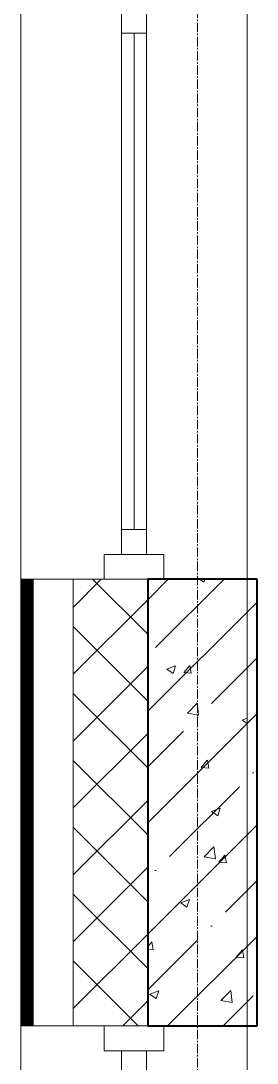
# Model space of a CAD drawing. Header units: millimetres. Extents: x 470010 to 1231400, y -134005 to 421770.
# Drawn here: x 508699 to 509174, y -125277 to -123177 of the extents above; entities that cross this region are included whole.
import ezdxf

# ---------------------------------------------------------------- set-up
doc = ezdxf.new("R2010")
doc.units = ezdxf.units.MM
doc.linetypes.add('CENTER2', pattern=[28.575, 19.05, -3.175, 3.175, -3.175])
doc.linetypes.add('HIDDEN2', pattern=[4.7625, 3.175, -1.5875])
for name, color, linetype, lineweight in [('A-Wall_Материал_Газоблок_Контур', 250, 'Continuous', 0), ('АР_Колонны', 70, 'Continuous', 30), ('АР_Окна', 4, 'Continuous', 5), ('АР_Стены ЖБ', 7, 'Continuous', 35), ('АР_Стены ПЕНОблок', 52, 'Continuous', 20), ('АР_Тонкая', 254, 'Continuous', 5), ('АР_Утеплитель', 31, 'Continuous', 0), ('АР_Штриховка', 8, 'Continuous', 0)]:
    doc.layers.add(name, color=color, linetype=linetype, lineweight=lineweight)
doc.layers.add('АР_Оси_РД_100', color=7, linetype='Continuous', lineweight=0, true_color=0x525252)

msp = doc.modelspace()

# ---------------------------------------------------------------- hatches: boundary and pattern name
at = {"layer": 'АР_Штриховка', "linetype": 'Continuous', "lineweight": 5, "true_color": 0x000000}
h = msp.add_hatch(dxfattribs=at)
h.set_pattern_fill('ANSI35', color=18, scale=25, style=0)
h.set_pattern_definition([(45, (509053.93, -143101.69), (-112.2532, 112.2532), []), (45, (509166.19, -143101.69), (-112.2532, 112.2532), [198.4375, -39.6875, 0, -39.6875])])
h.paths.add_polyline_path([(508953.932, -125201.687), (509173.932, -125201.687), (509173.932, -124301.687), (508953.932, -124301.687)], flags=0)

# ---------------------------------------------------------------- linework, layer by layer
at = {"layer": 'A-Wall_Материал_Газоблок_Контур', "color": 18, "linetype": 'Continuous', "lineweight": 0, "true_color": 0x000000}
for p, q in [((508698.932, -123101.687), (508698.932, -124301.687)), ((509153.932, -124301.687), (509153.932, -123101.687)), ((508698.932, -125201.687), (508698.932, -128501.687)), ((509153.932, -128501.687), (509153.932, -125201.687))]:
    msp.add_line(p, q, dxfattribs=at)
at = {"layer": 'АР_Колонны', "color": 18, "linetype": 'HIDDEN2', "lineweight": 25, "true_color": 0x000000}
for p, q in [((508953.932, -124301.687), (509173.932, -124301.687)), ((508953.932, -125201.687), (508953.932, -124301.687)), ((509173.932, -124301.687), (509173.932, -125201.687)), ((509173.932, -125201.687), (508953.932, -125201.687))]:
    msp.add_line(p, q, dxfattribs=at)
at = {"layer": 'АР_Колонны', "color": 18, "linetype": 'Continuous', "lineweight": 30, "true_color": 0x000000}
for p, q in [((509173.932, -124301.687), (508953.932, -124301.687)), ((508953.932, -124301.687), (508953.932, -125201.687)), ((509173.932, -125201.687), (509173.932, -124301.687)), ((508953.932, -125201.687), (509173.932, -125201.687))]:
    msp.add_line(p, q, dxfattribs=at)
at = {"layer": 'АР_Окна', "color": 18, "linetype": 'Continuous', "lineweight": 5, "true_color": 0x000000}
for p, q in [((508698.932, -123101.687), (508698.932, -124301.687)), ((509153.932, -123101.687), (509153.932, -124301.687)), ((508901.432, -123201.687), (508951.432, -123201.687)), ((508926.432, -123201.687), (508926.432, -124201.687)), ((508901.432, -124201.687), (508951.432, -124201.687)), ((508698.932, -125201.687), (508698.932, -128501.687)), ((509153.932, -125201.687), (509153.932, -128501.687))]:
    msp.add_line(p, q, dxfattribs=at)
for points in [[(508901.432, -123151.687), (508951.432, -123151.687), (508951.432, -124251.687), (508901.432, -124251.687)], [(508986.432, -124251.687), (508986.432, -124301.687), (508866.432, -124301.687), (508866.432, -124251.687)], [(508986.432, -125251.687), (508986.432, -125201.687), (508866.432, -125201.687), (508866.432, -125251.687)], [(508901.432, -125251.687), (508951.432, -125251.687), (508951.432, -128451.687), (508901.432, -128451.687)]]:
    msp.add_lwpolyline(points, close=True, dxfattribs=at)
at = {"layer": 'АР_Оси_РД_100', "linetype": 'CENTER2'}
msp.add_line((509053.933, -133315.052), (509053.933, -98801.687), dxfattribs=at)
at = {"layer": 'АР_Стены ЖБ', "color": 18, "linetype": 'Continuous', "lineweight": 40, "true_color": 0x000000}
for p, q in [((509173.932, -124301.687), (508953.932, -124301.687)), ((508953.932, -124301.687), (508953.932, -125201.687)), ((509173.932, -125201.687), (509173.932, -124301.687)), ((508953.932, -125201.687), (509173.932, -125201.687))]:
    msp.add_line(p, q, dxfattribs=at)
at = {"layer": 'АР_Стены ПЕНОблок', "color": 18, "linetype": 'Continuous', "lineweight": 20, "true_color": 0x000000}
for p, q in [((509153.932, -124301.687), (508953.932, -124301.687)), ((508953.932, -124301.687), (508953.932, -125201.687)), ((509153.932, -125201.687), (509153.932, -124301.687)), ((508953.932, -125201.687), (509153.932, -125201.687))]:
    msp.add_line(p, q, dxfattribs=at)
at = {"layer": 'АР_Тонкая', "color": 18, "linetype": 'Continuous', "lineweight": 5, "true_color": 0x000000}
for p, q in [((508723.932, -124301.687), (508698.932, -124301.687)), ((508698.932, -124301.687), (508698.932, -125201.687)), ((508803.932, -124301.687), (508723.932, -124301.687)), ((508723.932, -124301.687), (508723.932, -125201.687)), ((508723.932, -125201.687), (508723.932, -124301.687)), ((508803.932, -125201.687), (508803.932, -124301.687)), ((508698.932, -125201.687), (508723.932, -125201.687)), ((508723.932, -125201.687), (508803.932, -125201.687))]:
    msp.add_line(p, q, dxfattribs=at)
at = {"layer": 'АР_Утеплитель', "color": 18, "linetype": 'Continuous', "lineweight": 0, "true_color": 0x000000}
for p, q in [((508953.932, -124301.687), (508803.932, -124301.687)), ((508803.932, -124301.687), (508803.932, -125201.687)), ((508953.932, -125201.687), (508953.932, -124301.687)), ((508803.932, -125201.687), (508953.932, -125201.687))]:
    msp.add_line(p, q, dxfattribs=at)
at = {"layer": 'АР_Штриховка', "color": 18, "linetype": 'Continuous', "lineweight": 0, "true_color": 0x000000}
for p, q in [((508698.932, -124302.687), (508723.932, -124302.687)), ((508698.932, -124303.687), (508723.932, -124303.687)), ((508698.932, -124304.687), (508723.932, -124304.687)), ((508698.932, -124305.687), (508723.932, -124305.687)), ((508698.932, -124306.687), (508723.932, -124306.687)), ((508698.932, -124307.687), (508723.932, -124307.687)), ((508698.932, -124308.687), (508723.932, -124308.687)), ((508698.932, -124309.687), (508723.932, -124309.687)), ((508698.932, -124310.687), (508723.932, -124310.687)), ((508698.932, -124311.687), (508723.932, -124311.687)), ((508698.932, -124312.687), (508723.932, -124312.687)), ((508698.932, -124313.687), (508723.932, -124313.687)), ((508698.932, -124314.687), (508723.932, -124314.687)), ((508698.932, -124315.687), (508723.932, -124315.687)), ((508698.932, -124316.687), (508723.932, -124316.687)), ((508698.932, -124317.687), (508723.932, -124317.687)), ((508698.932, -124318.687), (508723.932, -124318.687)), ((508698.932, -124319.687), (508723.932, -124319.687)), ((508803.932, -124358.445), (508860.691, -124301.687)), ((508953.932, -124412.557), (508843.063, -124301.687)), ((509058.041, -124301.687), (509066.646, -124307.491)), ((509066.648, -124307.492), (509068.595, -124301.687)), ((508698.932, -124320.687), (508723.932, -124320.687)), ((508698.932, -124321.687), (508723.932, -124321.687)), ((508698.932, -124322.687), (508723.932, -124322.687)), ((508698.932, -124323.687), (508723.932, -124323.687)), ((508698.932, -124324.687), (508723.932, -124324.687)), ((508698.932, -124325.687), (508723.932, -124325.687)), ((508698.932, -124326.687), (508723.932, -124326.687)), ((508698.932, -124327.687), (508723.932, -124327.687)), ((508698.932, -124328.687), (508723.932, -124328.687)), ((508698.932, -124329.687), (508723.932, -124329.687)), ((508698.932, -124330.687), (508723.932, -124330.687)), ((508698.932, -124331.687), (508723.932, -124331.687)), ((508698.932, -124332.687), (508723.932, -124332.687)), ((508698.932, -124333.687), (508723.932, -124333.687)), ((508698.932, -124334.687), (508723.932, -124334.687)), ((508698.932, -124335.687), (508723.932, -124335.687)), ((508698.932, -124336.687), (508723.932, -124336.687)), ((508698.932, -124337.687), (508723.932, -124337.687)), ((508698.932, -124338.687), (508723.932, -124338.687)), ((508698.932, -124339.687), (508723.932, -124339.687)), ((508698.932, -124340.687), (508723.932, -124340.687)), ((508698.932, -124341.687), (508723.932, -124341.687)), ((508698.932, -124342.687), (508723.932, -124342.687)), ((508698.932, -124343.687), (508723.932, -124343.687)), ((508698.932, -124344.687), (508723.932, -124344.687)), ((508698.932, -124345.687), (508723.932, -124345.687)), ((508698.932, -124346.687), (508723.932, -124346.687)), ((508698.932, -124347.687), (508723.932, -124347.687)), ((508698.932, -124348.687), (508723.932, -124348.687)), ((508698.932, -124349.687), (508723.932, -124349.687)), ((508698.932, -124350.687), (508723.932, -124350.687)), ((508698.932, -124351.687), (508723.932, -124351.687)), ((508698.932, -124352.687), (508723.932, -124352.687)), ((508698.932, -124353.687), (508723.932, -124353.687)), ((508698.932, -124354.687), (508723.932, -124354.687)), ((508698.932, -124355.687), (508723.932, -124355.687)), ((508698.932, -124356.687), (508723.932, -124356.687)), ((508698.932, -124357.687), (508723.932, -124357.687)), ((508698.932, -124358.687), (508723.932, -124358.687)), ((508698.932, -124359.687), (508723.932, -124359.687)), ((508698.932, -124360.687), (508723.932, -124360.687)), ((508698.932, -124361.687), (508723.932, -124361.687)), ((508803.932, -124493.149), (508953.932, -124343.149)), ((508698.932, -124362.687), (508723.932, -124362.687)), ((508698.932, -124363.687), (508723.932, -124363.687)), ((508698.932, -124364.687), (508723.932, -124364.687)), ((508698.932, -124365.687), (508723.932, -124365.687)), ((508698.932, -124366.687), (508723.932, -124366.687)), ((508698.932, -124367.687), (508723.932, -124367.687)), ((508698.932, -124368.687), (508723.932, -124368.687)), ((508698.932, -124369.687), (508723.932, -124369.687)), ((508698.932, -124370.687), (508723.932, -124370.687)), ((508698.932, -124371.687), (508723.932, -124371.687)), ((508698.932, -124372.687), (508723.932, -124372.687)), ((508698.932, -124373.687), (508723.932, -124373.687)), ((508698.932, -124374.687), (508723.932, -124374.687)), ((508698.932, -124375.687), (508723.932, -124375.687)), ((508698.932, -124376.687), (508723.932, -124376.687)), ((508698.932, -124377.687), (508723.932, -124377.687)), ((508698.932, -124378.687), (508723.932, -124378.687)), ((508698.932, -124379.687), (508723.932, -124379.687)), ((508698.932, -124380.687), (508723.932, -124380.687)), ((508698.932, -124381.687), (508723.932, -124381.687)), ((508698.932, -124382.687), (508723.932, -124382.687)), ((508698.932, -124383.687), (508723.932, -124383.687)), ((508698.932, -124384.687), (508723.932, -124384.687)), ((508698.932, -124385.687), (508723.932, -124385.687)), ((508698.932, -124386.687), (508723.932, -124386.687)), ((508698.932, -124387.687), (508723.932, -124387.687)), ((508698.932, -124388.687), (508723.932, -124388.687)), ((508698.932, -124389.687), (508723.932, -124389.687)), ((508698.932, -124390.687), (508723.932, -124390.687)), ((508698.932, -124391.687), (508723.932, -124391.687)), ((508698.932, -124392.687), (508723.932, -124392.687)), ((508698.932, -124393.687), (508723.932, -124393.687)), ((508698.932, -124394.687), (508723.932, -124394.687)), ((508698.932, -124395.687), (508723.932, -124395.687)), ((508698.932, -124396.687), (508723.932, -124396.687)), ((508698.932, -124397.687), (508723.932, -124397.687)), ((508698.932, -124398.687), (508723.932, -124398.687)), ((508698.932, -124399.687), (508723.932, -124399.687)), ((508698.932, -124400.687), (508723.932, -124400.687)), ((508698.932, -124401.687), (508723.932, -124401.687)), ((508698.932, -124402.687), (508723.932, -124402.687)), ((508698.932, -124403.687), (508723.932, -124403.687)), ((508953.932, -124547.26), (508803.932, -124397.26)), ((508698.932, -124404.687), (508723.932, -124404.687)), ((508698.932, -124405.687), (508723.932, -124405.687)), ((508698.932, -124406.687), (508723.932, -124406.687)), ((508698.932, -124407.687), (508723.932, -124407.687)), ((508698.932, -124408.687), (508723.932, -124408.687)), ((508698.932, -124409.687), (508723.932, -124409.687)), ((508698.932, -124410.687), (508723.932, -124410.687)), ((508698.932, -124411.687), (508723.932, -124411.687)), ((508698.932, -124412.687), (508723.932, -124412.687)), ((508698.932, -124413.687), (508723.932, -124413.687)), ((508698.932, -124414.687), (508723.932, -124414.687)), ((508698.932, -124415.687), (508723.932, -124415.687)), ((508698.932, -124416.687), (508723.932, -124416.687)), ((508698.932, -124417.687), (508723.932, -124417.687)), ((508698.932, -124418.687), (508723.932, -124418.687)), ((508698.932, -124419.687), (508723.932, -124419.687)), ((508698.932, -124420.687), (508723.932, -124420.687)), ((508698.932, -124421.687), (508723.932, -124421.687)), ((508698.932, -124422.687), (508723.932, -124422.687)), ((508698.932, -124423.687), (508723.932, -124423.687)), ((508698.932, -124424.687), (508723.932, -124424.687)), ((508698.932, -124425.687), (508723.932, -124425.687)), ((508698.932, -124426.687), (508723.932, -124426.687)), ((508698.932, -124427.687), (508723.932, -124427.687)), ((508698.932, -124428.687), (508723.932, -124428.687)), ((508698.932, -124429.687), (508723.932, -124429.687)), ((508698.932, -124430.687), (508723.932, -124430.687)), ((508698.932, -124431.687), (508723.932, -124431.687)), ((508698.932, -124432.687), (508723.932, -124432.687)), ((508698.932, -124433.687), (508723.932, -124433.687)), ((508698.932, -124434.687), (508723.932, -124434.687)), ((508698.932, -124435.687), (508723.932, -124435.687)), ((508698.932, -124436.687), (508723.932, -124436.687)), ((508698.932, -124437.687), (508723.932, -124437.687)), ((508698.932, -124438.687), (508723.932, -124438.687)), ((508698.932, -124439.687), (508723.932, -124439.687)), ((508698.932, -124440.687), (508723.932, -124440.687)), ((508698.932, -124441.687), (508723.932, -124441.687)), ((508698.932, -124442.687), (508723.932, -124442.687)), ((508698.932, -124443.687), (508723.932, -124443.687)), ((508698.932, -124444.687), (508723.932, -124444.687)), ((508698.932, -124445.687), (508723.932, -124445.687)), ((508698.932, -124446.687), (508723.932, -124446.687)), ((508698.932, -124447.687), (508723.932, -124447.687)), ((508698.932, -124448.687), (508723.932, -124448.687)), ((508698.932, -124449.687), (508723.932, -124449.687)), ((508698.932, -124450.687), (508723.932, -124450.687)), ((508698.932, -124451.687), (508723.932, -124451.687)), ((508698.932, -124452.687), (508723.932, -124452.687)), ((508698.932, -124453.687), (508723.932, -124453.687)), ((508698.932, -124454.687), (508723.932, -124454.687)), ((508698.932, -124455.687), (508723.932, -124455.687)), ((508698.932, -124456.687), (508723.932, -124456.687)), ((508698.932, -124457.687), (508723.932, -124457.687)), ((508698.932, -124458.687), (508723.932, -124458.687)), ((508698.932, -124459.687), (508723.932, -124459.687)), ((508698.932, -124460.687), (508723.932, -124460.687)), ((508698.932, -124461.687), (508723.932, -124461.687)), ((508698.932, -124462.687), (508723.932, -124462.687)), ((508698.932, -124463.687), (508723.932, -124463.687)), ((508698.932, -124464.687), (508723.932, -124464.687)), ((508698.932, -124465.687), (508723.932, -124465.687)), ((508698.932, -124466.687), (508723.932, -124466.687)), ((508698.932, -124467.687), (508723.932, -124467.687)), ((508698.932, -124468.687), (508723.932, -124468.687)), ((508698.932, -124469.687), (508723.932, -124469.687)), ((508698.932, -124470.687), (508723.932, -124470.687)), ((508698.932, -124471.687), (508723.932, -124471.687)), ((508698.932, -124472.687), (508723.932, -124472.687)), ((508698.932, -124473.687), (508723.932, -124473.687)), ((508698.932, -124474.687), (508723.932, -124474.687)), ((508698.932, -124475.687), (508723.932, -124475.687)), ((508698.932, -124476.687), (508723.932, -124476.687)), ((508698.932, -124477.687), (508723.932, -124477.687)), ((508698.932, -124478.687), (508723.932, -124478.687)), ((508698.932, -124479.687), (508723.932, -124479.687)), ((508698.932, -124480.687), (508723.932, -124480.687)), ((508698.932, -124481.687), (508723.932, -124481.687)), ((508698.932, -124482.687), (508723.932, -124482.687)), ((508698.932, -124483.687), (508723.932, -124483.687)), ((508698.932, -124484.687), (508723.932, -124484.687)), ((508698.932, -124485.687), (508723.932, -124485.687)), ((508698.932, -124486.687), (508723.932, -124486.687)), ((508698.932, -124487.687), (508723.932, -124487.687)), ((508803.932, -124627.853), (508953.932, -124477.853)), ((508992.209, -124483.157), (509004.844, -124491.679)), ((508992.215, -124483.145), (509009.999, -124476.318)), ((509004.846, -124491.68), (509009.996, -124476.331)), ((509026.342, -124489.902), (509038.587, -124475.309)), ((509041.569, -124491.222), (509038.632, -124475.301)), ((508698.932, -124488.687), (508723.932, -124488.687)), ((508698.932, -124489.687), (508723.932, -124489.687)), ((508698.932, -124490.687), (508723.932, -124490.687)), ((508698.932, -124491.687), (508723.932, -124491.687)), ((508698.932, -124492.687), (508723.932, -124492.687)), ((508698.932, -124493.687), (508723.932, -124493.687)), ((508698.932, -124494.687), (508723.932, -124494.687)), ((508698.932, -124495.687), (508723.932, -124495.687)), ((508698.932, -124496.687), (508723.932, -124496.687)), ((508698.932, -124497.687), (508723.932, -124497.687)), ((508698.932, -124498.687), (508723.932, -124498.687)), ((508698.932, -124499.687), (508723.932, -124499.687)), ((508698.932, -124500.687), (508723.932, -124500.687)), ((508698.932, -124501.687), (508723.932, -124501.687)), ((508698.932, -124502.687), (508723.932, -124502.687)), ((508698.932, -124503.687), (508723.932, -124503.687)), ((508698.932, -124504.687), (508723.932, -124504.687)), ((508698.932, -124505.687), (508723.932, -124505.687)), ((508698.932, -124506.687), (508723.932, -124506.687)), ((508698.932, -124507.687), (508723.932, -124507.687)), ((508698.932, -124508.687), (508723.932, -124508.687)), ((509026.342, -124489.902), (509041.524, -124491.23)), ((508698.932, -124509.687), (508723.932, -124509.687)), ((508698.932, -124510.687), (508723.932, -124510.687)), ((508698.932, -124511.687), (508723.932, -124511.687)), ((508698.932, -124512.687), (508723.932, -124512.687)), ((508698.932, -124513.687), (508723.932, -124513.687)), ((508698.932, -124514.687), (508723.932, -124514.687)), ((508698.932, -124515.687), (508723.932, -124515.687)), ((508698.932, -124516.687), (508723.932, -124516.687)), ((508698.932, -124517.687), (508723.932, -124517.687)), ((508698.932, -124518.687), (508723.932, -124518.687)), ((508698.932, -124519.687), (508723.932, -124519.687)), ((508698.932, -124520.687), (508723.932, -124520.687)), ((508698.932, -124521.687), (508723.932, -124521.687)), ((508698.932, -124522.687), (508723.932, -124522.687)), ((508698.932, -124523.687), (508723.932, -124523.687)), ((508698.932, -124524.687), (508723.932, -124524.687)), ((508698.932, -124525.687), (508723.932, -124525.687)), ((508698.932, -124526.687), (508723.932, -124526.687)), ((508698.932, -124527.687), (508723.932, -124527.687)), ((508698.932, -124528.687), (508723.932, -124528.687)), ((508698.932, -124529.687), (508723.932, -124529.687)), ((508698.932, -124530.687), (508723.932, -124530.687)), ((508698.932, -124531.687), (508723.932, -124531.687)), ((508698.932, -124532.687), (508723.932, -124532.687)), ((508698.932, -124533.687), (508723.932, -124533.687)), ((508698.932, -124534.687), (508723.932, -124534.687)), ((508698.932, -124535.687), (508723.932, -124535.687)), ((508698.932, -124536.687), (508723.932, -124536.687)), ((508698.932, -124537.687), (508723.932, -124537.687)), ((508698.932, -124538.687), (508723.932, -124538.687)), ((508698.932, -124539.687), (508723.932, -124539.687)), ((508698.932, -124540.687), (508723.932, -124540.687)), ((508698.932, -124541.687), (508723.932, -124541.687)), ((508698.932, -124542.687), (508723.932, -124542.687)), ((508698.932, -124543.687), (508723.932, -124543.687)), ((508698.932, -124544.687), (508723.932, -124544.687)), ((508698.932, -124545.687), (508723.932, -124545.687)), ((508698.932, -124546.687), (508723.932, -124546.687)), ((508698.932, -124547.687), (508723.932, -124547.687)), ((508698.932, -124548.687), (508723.932, -124548.687)), ((508698.932, -124549.687), (508723.932, -124549.687)), ((508698.932, -124550.687), (508723.932, -124550.687)), ((508953.932, -124681.964), (508803.932, -124531.964)), ((508698.932, -124551.687), (508723.932, -124551.687)), ((508698.932, -124552.687), (508723.932, -124552.687)), ((508698.932, -124553.687), (508723.932, -124553.687)), ((508698.932, -124554.687), (508723.932, -124554.687)), ((508698.932, -124555.687), (508723.932, -124555.687)), ((508698.932, -124556.687), (508723.932, -124556.687)), ((508698.932, -124557.687), (508723.932, -124557.687)), ((508698.932, -124558.687), (508723.932, -124558.687)), ((508698.932, -124559.687), (508723.932, -124559.687)), ((508698.932, -124560.687), (508723.932, -124560.687)), ((508698.932, -124561.687), (508723.932, -124561.687)), ((508698.932, -124562.687), (508723.932, -124562.687)), ((508698.932, -124563.687), (508723.932, -124563.687)), ((508698.932, -124564.687), (508723.932, -124564.687)), ((508698.932, -124565.687), (508723.932, -124565.687)), ((508698.932, -124566.687), (508723.932, -124566.687)), ((508698.932, -124567.687), (508723.932, -124567.687)), ((508698.932, -124568.687), (508723.932, -124568.687)), ((508698.932, -124569.687), (508723.932, -124569.687)), ((508698.932, -124570.687), (508723.932, -124570.687)), ((508698.932, -124571.687), (508723.932, -124571.687)), ((509033.696, -124571.776), (509053.479, -124551.157)), ((509033.704, -124571.794), (509056.294, -124575.297)), ((509056.297, -124575.278), (509053.491, -124551.156)), ((508698.932, -124572.687), (508723.932, -124572.687)), ((508698.932, -124573.687), (508723.932, -124573.687)), ((508698.932, -124574.687), (508723.932, -124574.687)), ((508698.932, -124575.687), (508723.932, -124575.687)), ((508698.932, -124576.687), (508723.932, -124576.687)), ((508698.932, -124577.687), (508723.932, -124577.687)), ((508698.932, -124578.687), (508723.932, -124578.687)), ((508698.932, -124579.687), (508723.932, -124579.687)), ((508698.932, -124580.687), (508723.932, -124580.687)), ((508698.932, -124581.687), (508723.932, -124581.687)), ((508698.932, -124582.687), (508723.932, -124582.687)), ((508698.932, -124583.687), (508723.932, -124583.687)), ((508698.932, -124584.687), (508723.932, -124584.687)), ((508698.932, -124585.687), (508723.932, -124585.687)), ((508698.932, -124586.687), (508723.932, -124586.687)), ((508698.932, -124587.687), (508723.932, -124587.687)), ((508698.932, -124588.687), (508723.932, -124588.687)), ((508698.932, -124589.687), (508723.932, -124589.687)), ((508698.932, -124590.687), (508723.932, -124590.687)), ((508698.932, -124591.687), (508723.932, -124591.687)), ((508698.932, -124592.687), (508723.932, -124592.687)), ((509143.824, -124585.422), (509153.932, -124592.24)), ((509143.829, -124585.41), (509153.932, -124581.532)), ((508698.932, -124593.687), (508723.932, -124593.687)), ((508698.932, -124594.687), (508723.932, -124594.687)), ((508698.932, -124595.687), (508723.932, -124595.687)), ((508698.932, -124596.687), (508723.932, -124596.687)), ((508698.932, -124597.687), (508723.932, -124597.687)), ((508698.932, -124598.687), (508723.932, -124598.687)), ((508698.932, -124599.687), (508723.932, -124599.687)), ((508698.932, -124600.687), (508723.932, -124600.687)), ((508698.932, -124601.687), (508723.932, -124601.687)), ((508698.932, -124602.687), (508723.932, -124602.687)), ((508698.932, -124603.687), (508723.932, -124603.687)), ((508698.932, -124604.687), (508723.932, -124604.687)), ((508698.932, -124605.687), (508723.932, -124605.687)), ((508698.932, -124606.687), (508723.932, -124606.687)), ((508698.932, -124607.687), (508723.932, -124607.687)), ((508698.932, -124608.687), (508723.932, -124608.687)), ((508698.932, -124609.687), (508723.932, -124609.687)), ((508698.932, -124610.687), (508723.932, -124610.687)), ((508698.932, -124611.687), (508723.932, -124611.687)), ((508698.932, -124612.687), (508723.932, -124612.687)), ((508698.932, -124613.687), (508723.932, -124613.687)), ((508803.932, -124762.557), (508953.932, -124612.557)), ((508698.932, -124614.687), (508723.932, -124614.687)), ((508698.932, -124615.687), (508723.932, -124615.687)), ((508698.932, -124616.687), (508723.932, -124616.687)), ((508698.932, -124617.687), (508723.932, -124617.687)), ((508698.932, -124618.687), (508723.932, -124618.687)), ((508698.932, -124619.687), (508723.932, -124619.687)), ((508698.932, -124620.687), (508723.932, -124620.687)), ((508698.932, -124621.687), (508723.932, -124621.687)), ((508698.932, -124622.687), (508723.932, -124622.687)), ((508698.932, -124623.687), (508723.932, -124623.687)), ((508698.932, -124624.687), (508723.932, -124624.687)), ((508698.932, -124625.687), (508723.932, -124625.687)), ((508698.932, -124626.687), (508723.932, -124626.687)), ((508698.932, -124627.687), (508723.932, -124627.687)), ((508698.932, -124628.687), (508723.932, -124628.687)), ((508698.932, -124629.687), (508723.932, -124629.687)), ((508698.932, -124630.687), (508723.932, -124630.687)), ((508698.932, -124631.687), (508723.932, -124631.687)), ((508698.932, -124632.687), (508723.932, -124632.687)), ((508698.932, -124633.687), (508723.932, -124633.687)), ((508698.932, -124634.687), (508723.932, -124634.687)), ((508698.932, -124635.687), (508723.932, -124635.687)), ((508698.932, -124636.687), (508723.932, -124636.687)), ((508698.932, -124637.687), (508723.932, -124637.687)), ((508698.932, -124638.687), (508723.932, -124638.687)), ((508698.932, -124639.687), (508723.932, -124639.687)), ((508698.932, -124640.687), (508723.932, -124640.687)), ((508698.932, -124641.687), (508723.932, -124641.687)), ((508698.932, -124642.687), (508723.932, -124642.687)), ((508698.932, -124643.687), (508723.932, -124643.687)), ((508698.932, -124644.687), (508723.932, -124644.687)), ((508698.932, -124645.687), (508723.932, -124645.687)), ((508698.932, -124646.687), (508723.932, -124646.687)), ((508698.932, -124647.687), (508723.932, -124647.687)), ((508698.932, -124648.687), (508723.932, -124648.687)), ((508698.932, -124649.687), (508723.932, -124649.687)), ((508698.932, -124650.687), (508723.932, -124650.687)), ((508698.932, -124651.687), (508723.932, -124651.687)), ((508698.932, -124652.687), (508723.932, -124652.687)), ((508698.932, -124653.687), (508723.932, -124653.687)), ((508698.932, -124654.687), (508723.932, -124654.687)), ((508698.932, -124655.687), (508723.932, -124655.687)), ((508698.932, -124656.687), (508723.932, -124656.687)), ((508698.932, -124657.687), (508723.932, -124657.687)), ((508698.932, -124658.687), (508723.932, -124658.687)), ((508698.932, -124659.687), (508723.932, -124659.687)), ((508698.932, -124660.687), (508723.932, -124660.687)), ((508698.932, -124661.687), (508723.932, -124661.687)), ((508698.932, -124662.687), (508723.932, -124662.687)), ((508698.932, -124663.687), (508723.932, -124663.687)), ((508698.932, -124664.687), (508723.932, -124664.687)), ((508698.932, -124665.687), (508723.932, -124665.687)), ((508698.932, -124666.687), (508723.932, -124666.687)), ((508698.932, -124667.687), (508723.932, -124667.687)), ((508698.932, -124668.687), (508723.932, -124668.687)), ((508698.932, -124669.687), (508723.932, -124669.687)), ((508698.932, -124670.687), (508723.932, -124670.687)), ((508698.932, -124671.687), (508723.932, -124671.687)), ((508698.932, -124672.687), (508723.932, -124672.687)), ((508698.932, -124673.687), (508723.932, -124673.687)), ((508698.932, -124674.687), (508723.932, -124674.687)), ((508698.932, -124675.687), (508723.932, -124675.687)), ((508698.932, -124676.687), (508723.932, -124676.687)), ((508953.932, -124816.668), (508803.932, -124666.668)), ((509061.586, -124680.959), (509073.831, -124666.365)), ((509076.812, -124682.279), (509073.875, -124666.357)), ((508698.932, -124677.687), (508723.932, -124677.687)), ((508698.932, -124678.687), (508723.932, -124678.687)), ((508698.932, -124679.687), (508723.932, -124679.687)), ((508698.932, -124680.687), (508723.932, -124680.687)), ((508698.932, -124681.687), (508723.932, -124681.687)), ((508698.932, -124682.687), (508723.932, -124682.687)), ((508698.932, -124683.687), (508723.932, -124683.687)), ((508698.932, -124684.687), (508723.932, -124684.687)), ((508698.932, -124685.687), (508723.932, -124685.687)), ((508698.932, -124686.687), (508723.932, -124686.687)), ((508698.932, -124687.687), (508723.932, -124687.687)), ((508698.932, -124688.687), (508723.932, -124688.687)), ((508698.932, -124689.687), (508723.932, -124689.687)), ((508698.932, -124690.687), (508723.932, -124690.687)), ((508698.932, -124691.687), (508723.932, -124691.687)), ((508698.932, -124692.687), (508723.932, -124692.687)), ((508698.932, -124693.687), (508723.932, -124693.687)), ((508698.932, -124694.687), (508723.932, -124694.687)), ((508698.932, -124695.687), (508723.932, -124695.687)), ((508698.932, -124696.687), (508723.932, -124696.687)), ((508698.932, -124697.687), (508723.932, -124697.687)), ((509061.586, -124680.959), (509076.768, -124682.287)), ((508698.932, -124698.687), (508723.932, -124698.687)), ((508698.932, -124699.687), (508723.932, -124699.687)), ((508698.932, -124700.687), (508723.932, -124700.687)), ((508698.932, -124701.687), (508723.932, -124701.687)), ((508698.932, -124702.687), (508723.932, -124702.687)), ((508698.932, -124703.687), (508723.932, -124703.687)), ((508698.932, -124704.687), (508723.932, -124704.687)), ((508698.932, -124705.687), (508723.932, -124705.687)), ((508698.932, -124706.687), (508723.932, -124706.687)), ((508698.932, -124707.687), (508723.932, -124707.687)), ((508698.932, -124708.687), (508723.932, -124708.687)), ((508698.932, -124709.687), (508723.932, -124709.687)), ((508698.932, -124710.687), (508723.932, -124710.687)), ((508698.932, -124711.687), (508723.932, -124711.687)), ((508698.932, -124712.687), (508723.932, -124712.687)), ((508698.932, -124713.687), (508723.932, -124713.687)), ((508698.932, -124714.687), (508723.932, -124714.687)), ((508698.932, -124715.687), (508723.932, -124715.687)), ((508698.932, -124716.687), (508723.932, -124716.687)), ((508698.932, -124717.687), (508723.932, -124717.687)), ((508698.932, -124718.687), (508723.932, -124718.687)), ((508698.932, -124719.687), (508723.932, -124719.687)), ((508698.932, -124720.687), (508723.932, -124720.687)), ((508698.932, -124721.687), (508723.932, -124721.687)), ((508698.932, -124722.687), (508723.932, -124722.687)), ((508698.932, -124723.687), (508723.932, -124723.687)), ((508698.932, -124724.687), (508723.932, -124724.687)), ((508698.932, -124725.687), (508723.932, -124725.687)), ((508698.932, -124726.687), (508723.932, -124726.687)), ((508698.932, -124727.687), (508723.932, -124727.687)), ((508698.932, -124728.687), (508723.932, -124728.687)), ((508698.932, -124729.687), (508723.932, -124729.687)), ((508698.932, -124730.687), (508723.932, -124730.687)), ((508698.932, -124731.687), (508723.932, -124731.687)), ((508698.932, -124732.687), (508723.932, -124732.687)), ((508698.932, -124733.687), (508723.932, -124733.687)), ((508698.932, -124734.687), (508723.932, -124734.687)), ((508698.932, -124735.687), (508723.932, -124735.687)), ((508698.932, -124736.687), (508723.932, -124736.687)), ((508698.932, -124737.687), (508723.932, -124737.687)), ((508698.932, -124738.687), (508723.932, -124738.687)), ((508698.932, -124739.687), (508723.932, -124739.687)), ((508698.932, -124740.687), (508723.932, -124740.687)), ((508698.932, -124741.687), (508723.932, -124741.687)), ((508698.932, -124742.687), (508723.932, -124742.687)), ((508698.932, -124743.687), (508723.932, -124743.687)), ((508698.932, -124744.687), (508723.932, -124744.687)), ((508698.932, -124745.687), (508723.932, -124745.687)), ((508698.932, -124746.687), (508723.932, -124746.687)), ((508698.932, -124747.687), (508723.932, -124747.687)), ((508698.932, -124748.687), (508723.932, -124748.687)), ((508698.932, -124749.687), (508723.932, -124749.687)), ((508698.932, -124750.687), (508723.932, -124750.687)), ((508698.932, -124751.687), (508723.932, -124751.687)), ((508698.932, -124752.687), (508723.932, -124752.687)), ((508698.932, -124753.687), (508723.932, -124753.687)), ((508698.932, -124754.687), (508723.932, -124754.687)), ((508698.932, -124755.687), (508723.932, -124755.687)), ((508698.932, -124756.687), (508723.932, -124756.687)), ((508698.932, -124757.687), (508723.932, -124757.687)), ((508698.932, -124758.687), (508723.932, -124758.687)), ((508698.932, -124759.687), (508723.932, -124759.687)), ((508698.932, -124760.687), (508723.932, -124760.687)), ((508803.932, -124897.26), (508953.932, -124747.26)), ((508698.932, -124761.687), (508723.932, -124761.687)), ((508698.932, -124762.687), (508723.932, -124762.687)), ((508698.932, -124763.687), (508723.932, -124763.687)), ((508698.932, -124764.687), (508723.932, -124764.687)), ((508698.932, -124765.687), (508723.932, -124765.687)), ((508698.932, -124766.687), (508723.932, -124766.687)), ((508698.932, -124767.687), (508723.932, -124767.687)), ((508698.932, -124768.687), (508723.932, -124768.687)), ((508698.932, -124769.687), (508723.932, -124769.687)), ((508698.932, -124770.687), (508723.932, -124770.687)), ((508698.932, -124771.687), (508723.932, -124771.687)), ((508698.932, -124772.687), (508723.932, -124772.687)), ((508698.932, -124773.687), (508723.932, -124773.687)), ((508698.932, -124774.687), (508723.932, -124774.687)), ((508698.932, -124775.687), (508723.932, -124775.687)), ((508698.932, -124776.687), (508723.932, -124776.687)), ((508698.932, -124777.687), (508723.932, -124777.687)), ((508698.932, -124778.687), (508723.932, -124778.687)), ((508698.932, -124779.687), (508723.932, -124779.687)), ((508698.932, -124780.687), (508723.932, -124780.687)), ((508698.932, -124781.687), (508723.932, -124781.687)), ((509082.022, -124769.61), (509094.656, -124778.132)), ((509082.027, -124769.598), (509099.812, -124762.771)), ((509094.658, -124778.133), (509099.808, -124762.784)), ((508698.932, -124782.687), (508723.932, -124782.687)), ((508698.932, -124783.687), (508723.932, -124783.687)), ((508698.932, -124784.687), (508723.932, -124784.687)), ((508698.932, -124785.687), (508723.932, -124785.687)), ((508698.932, -124786.687), (508723.932, -124786.687)), ((508698.932, -124787.687), (508723.932, -124787.687)), ((508698.932, -124788.687), (508723.932, -124788.687)), ((508698.932, -124789.687), (508723.932, -124789.687)), ((508698.932, -124790.687), (508723.932, -124790.687)), ((508698.932, -124791.687), (508723.932, -124791.687)), ((508698.932, -124792.687), (508723.932, -124792.687)), ((508698.932, -124793.687), (508723.932, -124793.687)), ((508698.932, -124794.687), (508723.932, -124794.687)), ((508698.932, -124795.687), (508723.932, -124795.687)), ((508698.932, -124796.687), (508723.932, -124796.687)), ((508698.932, -124797.687), (508723.932, -124797.687)), ((508698.932, -124798.687), (508723.932, -124798.687)), ((508698.932, -124799.687), (508723.932, -124799.687)), ((508698.932, -124800.687), (508723.932, -124800.687)), ((508698.932, -124801.687), (508723.932, -124801.687)), ((508698.932, -124802.687), (508723.932, -124802.687)), ((508953.932, -124951.372), (508803.932, -124801.372)), ((508698.932, -124803.687), (508723.932, -124803.687)), ((508698.932, -124804.687), (508723.932, -124804.687)), ((508698.932, -124805.687), (508723.932, -124805.687)), ((508698.932, -124806.687), (508723.932, -124806.687)), ((508698.932, -124807.687), (508723.932, -124807.687)), ((508698.932, -124808.687), (508723.932, -124808.687)), ((508698.932, -124809.687), (508723.932, -124809.687)), ((508698.932, -124810.687), (508723.932, -124810.687)), ((508698.932, -124811.687), (508723.932, -124811.687)), ((508698.932, -124812.687), (508723.932, -124812.687)), ((508698.932, -124813.687), (508723.932, -124813.687)), ((508698.932, -124814.687), (508723.932, -124814.687)), ((508698.932, -124815.687), (508723.932, -124815.687)), ((508698.932, -124816.687), (508723.932, -124816.687)), ((508698.932, -124817.687), (508723.932, -124817.687)), ((508698.932, -124818.687), (508723.932, -124818.687)), ((508698.932, -124819.687), (508723.932, -124819.687)), ((508698.932, -124820.687), (508723.932, -124820.687)), ((508698.932, -124821.687), (508723.932, -124821.687)), ((508698.932, -124822.687), (508723.932, -124822.687)), ((508698.932, -124823.687), (508723.932, -124823.687)), ((508698.932, -124824.687), (508723.932, -124824.687)), ((508698.932, -124825.687), (508723.932, -124825.687)), ((508698.932, -124826.687), (508723.932, -124826.687)), ((508698.932, -124827.687), (508723.932, -124827.687)), ((508698.932, -124828.687), (508723.932, -124828.687)), ((508698.932, -124829.687), (508723.932, -124829.687)), ((508698.932, -124830.687), (508723.932, -124830.687)), ((508698.932, -124831.687), (508723.932, -124831.687)), ((508698.932, -124832.687), (508723.932, -124832.687)), ((508698.932, -124833.687), (508723.932, -124833.687)), ((508698.932, -124834.687), (508723.932, -124834.687)), ((508698.932, -124835.687), (508723.932, -124835.687)), ((508698.932, -124836.687), (508723.932, -124836.687)), ((508698.932, -124837.687), (508723.932, -124837.687)), ((508698.932, -124838.687), (508723.932, -124838.687)), ((508698.932, -124839.687), (508723.932, -124839.687)), ((508698.932, -124840.687), (508723.932, -124840.687)), ((508698.932, -124841.687), (508723.932, -124841.687)), ((508698.932, -124842.687), (508723.932, -124842.687)), ((508698.932, -124843.687), (508723.932, -124843.687)), ((508698.932, -124844.687), (508723.932, -124844.687)), ((509067.371, -124861.244), (509087.154, -124840.626)), ((509089.972, -124864.747), (509087.166, -124840.624)), ((508698.932, -124845.687), (508723.932, -124845.687)), ((508698.932, -124846.687), (508723.932, -124846.687)), ((508698.932, -124847.687), (508723.932, -124847.687)), ((508698.932, -124848.687), (508723.932, -124848.687)), ((508698.932, -124849.687), (508723.932, -124849.687)), ((508698.932, -124850.687), (508723.932, -124850.687)), ((508698.932, -124851.687), (508723.932, -124851.687)), ((508698.932, -124852.687), (508723.932, -124852.687)), ((508698.932, -124853.687), (508723.932, -124853.687)), ((508698.932, -124854.687), (508723.932, -124854.687)), ((508698.932, -124855.687), (508723.932, -124855.687)), ((508698.932, -124856.687), (508723.932, -124856.687)), ((508698.932, -124857.687), (508723.932, -124857.687)), ((508698.932, -124858.687), (508723.932, -124858.687)), ((508698.932, -124859.687), (508723.932, -124859.687)), ((508698.932, -124860.687), (508723.932, -124860.687)), ((508698.932, -124861.687), (508723.932, -124861.687)), ((508698.932, -124862.687), (508723.932, -124862.687)), ((508698.932, -124863.687), (508723.932, -124863.687)), ((508698.932, -124864.687), (508723.932, -124864.687)), ((508698.932, -124865.687), (508723.932, -124865.687)), ((509067.379, -124861.262), (509089.969, -124864.766)), ((509096.829, -124872.015), (509109.074, -124857.422)), ((509112.055, -124873.336), (509109.118, -124857.414)), ((508698.932, -124866.687), (508723.932, -124866.687)), ((508698.932, -124867.687), (508723.932, -124867.687)), ((508698.932, -124868.687), (508723.932, -124868.687)), ((508698.932, -124869.687), (508723.932, -124869.687)), ((508698.932, -124870.687), (508723.932, -124870.687)), ((508698.932, -124871.687), (508723.932, -124871.687)), ((508698.932, -124872.687), (508723.932, -124872.687)), ((508698.932, -124873.687), (508723.932, -124873.687)), ((508698.932, -124874.687), (508723.932, -124874.687)), ((508698.932, -124875.687), (508723.932, -124875.687)), ((508698.932, -124876.687), (508723.932, -124876.687)), ((508698.932, -124877.687), (508723.932, -124877.687)), ((508698.932, -124878.687), (508723.932, -124878.687)), ((508698.932, -124879.687), (508723.932, -124879.687)), ((508698.932, -124880.687), (508723.932, -124880.687)), ((508698.932, -124881.687), (508723.932, -124881.687)), ((508698.932, -124882.687), (508723.932, -124882.687)), ((508698.932, -124883.687), (508723.932, -124883.687)), ((508698.932, -124884.687), (508723.932, -124884.687)), ((508698.932, -124885.687), (508723.932, -124885.687)), ((508698.932, -124886.687), (508723.932, -124886.687)), ((508803.932, -125031.964), (508953.932, -124881.964)), ((509096.829, -124872.016), (509112.011, -124873.344)), ((508698.932, -124887.687), (508723.932, -124887.687)), ((508698.932, -124888.687), (508723.932, -124888.687)), ((508698.932, -124889.687), (508723.932, -124889.687)), ((508698.932, -124890.687), (508723.932, -124890.687)), ((508698.932, -124891.687), (508723.932, -124891.687)), ((508698.932, -124892.687), (508723.932, -124892.687)), ((508698.932, -124893.687), (508723.932, -124893.687)), ((508698.932, -124894.687), (508723.932, -124894.687)), ((508698.932, -124895.687), (508723.932, -124895.687)), ((508698.932, -124896.687), (508723.932, -124896.687)), ((508698.932, -124897.687), (508723.932, -124897.687)), ((508698.932, -124898.687), (508723.932, -124898.687)), ((508698.932, -124899.687), (508723.932, -124899.687)), ((508698.932, -124900.687), (508723.932, -124900.687)), ((508698.932, -124901.687), (508723.932, -124901.687)), ((508698.932, -124902.687), (508723.932, -124902.687)), ((508698.932, -124903.687), (508723.932, -124903.687)), ((508698.932, -124904.687), (508723.932, -124904.687)), ((508698.932, -124905.687), (508723.932, -124905.687)), ((508698.932, -124906.687), (508723.932, -124906.687)), ((508698.932, -124907.687), (508723.932, -124907.687)), ((508698.932, -124908.687), (508723.932, -124908.687)), ((508698.932, -124909.687), (508723.932, -124909.687)), ((508698.932, -124910.687), (508723.932, -124910.687)), ((508698.932, -124911.687), (508723.932, -124911.687)), ((508698.932, -124912.687), (508723.932, -124912.687)), ((508698.932, -124913.687), (508723.932, -124913.687)), ((508698.932, -124914.687), (508723.932, -124914.687)), ((508698.932, -124915.687), (508723.932, -124915.687)), ((508698.932, -124916.687), (508723.932, -124916.687)), ((508698.932, -124917.687), (508723.932, -124917.687)), ((508698.932, -124918.687), (508723.932, -124918.687)), ((508698.932, -124919.687), (508723.932, -124919.687)), ((508698.932, -124920.687), (508723.932, -124920.687)), ((508698.932, -124921.687), (508723.932, -124921.687)), ((508698.932, -124922.687), (508723.932, -124922.687)), ((508698.932, -124923.687), (508723.932, -124923.687)), ((508698.932, -124924.687), (508723.932, -124924.687)), ((508698.932, -124925.687), (508723.932, -124925.687)), ((508698.932, -124926.687), (508723.932, -124926.687)), ((508698.932, -124927.687), (508723.932, -124927.687)), ((508698.932, -124928.687), (508723.932, -124928.687)), ((508698.932, -124929.687), (508723.932, -124929.687)), ((508698.932, -124930.687), (508723.932, -124930.687)), ((508698.932, -124931.687), (508723.932, -124931.687)), ((508698.932, -124932.687), (508723.932, -124932.687)), ((508698.932, -124933.687), (508723.932, -124933.687)), ((508698.932, -124934.687), (508723.932, -124934.687)), ((508698.932, -124935.687), (508723.932, -124935.687)), ((508698.932, -124936.687), (508723.932, -124936.687)), ((508698.932, -124937.687), (508723.932, -124937.687)), ((508698.932, -124938.687), (508723.932, -124938.687)), ((508698.932, -124939.687), (508723.932, -124939.687)), ((508698.932, -124940.687), (508723.932, -124940.687)), ((508698.932, -124941.687), (508723.932, -124941.687)), ((508698.932, -124942.687), (508723.932, -124942.687)), ((508698.932, -124943.687), (508723.932, -124943.687)), ((508698.932, -124944.687), (508723.932, -124944.687)), ((508698.932, -124945.687), (508723.932, -124945.687)), ((508698.932, -124946.687), (508723.932, -124946.687)), ((508698.932, -124947.687), (508723.932, -124947.687)), ((508698.932, -124948.687), (508723.932, -124948.687)), ((508698.932, -124949.687), (508723.932, -124949.687)), ((508953.932, -125086.076), (508803.932, -124936.076)), ((509020.225, -124953.786), (509038.01, -124946.959)), ((509032.856, -124962.321), (509038.006, -124946.972)), ((508698.932, -124950.687), (508723.932, -124950.687)), ((508698.932, -124951.687), (508723.932, -124951.687)), ((508698.932, -124952.687), (508723.932, -124952.687)), ((508698.932, -124953.687), (508723.932, -124953.687)), ((508698.932, -124954.687), (508723.932, -124954.687)), ((508698.932, -124955.687), (508723.932, -124955.687)), ((508698.932, -124956.687), (508723.932, -124956.687)), ((508698.932, -124957.687), (508723.932, -124957.687)), ((508698.932, -124958.687), (508723.932, -124958.687)), ((508698.932, -124959.687), (508723.932, -124959.687)), ((508698.932, -124960.687), (508723.932, -124960.687)), ((508698.932, -124961.687), (508723.932, -124961.687)), ((508698.932, -124962.687), (508723.932, -124962.687)), ((508698.932, -124963.687), (508723.932, -124963.687)), ((508698.932, -124964.687), (508723.932, -124964.687)), ((508698.932, -124965.687), (508723.932, -124965.687)), ((508698.932, -124966.687), (508723.932, -124966.687)), ((508698.932, -124967.687), (508723.932, -124967.687)), ((508698.932, -124968.687), (508723.932, -124968.687)), ((508698.932, -124969.687), (508723.932, -124969.687)), ((508698.932, -124970.687), (508723.932, -124970.687)), ((509020.22, -124953.798), (509032.854, -124962.32)), ((508698.932, -124971.687), (508723.932, -124971.687)), ((508698.932, -124972.687), (508723.932, -124972.687)), ((508698.932, -124973.687), (508723.932, -124973.687)), ((508698.932, -124974.687), (508723.932, -124974.687)), ((508698.932, -124975.687), (508723.932, -124975.687)), ((508698.932, -124976.687), (508723.932, -124976.687)), ((508698.932, -124977.687), (508723.932, -124977.687)), ((508698.932, -124978.687), (508723.932, -124978.687)), ((508698.932, -124979.687), (508723.932, -124979.687)), ((508698.932, -124980.687), (508723.932, -124980.687)), ((508698.932, -124981.687), (508723.932, -124981.687)), ((508698.932, -124982.687), (508723.932, -124982.687)), ((508698.932, -124983.687), (508723.932, -124983.687)), ((508698.932, -124984.687), (508723.932, -124984.687)), ((508698.932, -124985.687), (508723.932, -124985.687)), ((508698.932, -124986.687), (508723.932, -124986.687)), ((508698.932, -124987.687), (508723.932, -124987.687)), ((508698.932, -124988.687), (508723.932, -124988.687)), ((508698.932, -124989.687), (508723.932, -124989.687)), ((508698.932, -124990.687), (508723.932, -124990.687)), ((508698.932, -124991.687), (508723.932, -124991.687)), ((508698.932, -124992.687), (508723.932, -124992.687)), ((508698.932, -124993.687), (508723.932, -124993.687)), ((508698.932, -124994.687), (508723.932, -124994.687)), ((508698.932, -124995.687), (508723.932, -124995.687)), ((508698.932, -124996.687), (508723.932, -124996.687)), ((508698.932, -124997.687), (508723.932, -124997.687)), ((508698.932, -124998.687), (508723.932, -124998.687)), ((508698.932, -124999.687), (508723.932, -124999.687)), ((508698.932, -125000.687), (508723.932, -125000.687)), ((508698.932, -125001.687), (508723.932, -125001.687)), ((508698.932, -125002.687), (508723.932, -125002.687)), ((508698.932, -125003.687), (508723.932, -125003.687)), ((508698.932, -125004.687), (508723.932, -125004.687)), ((508698.932, -125005.687), (508723.932, -125005.687)), ((508698.932, -125006.687), (508723.932, -125006.687)), ((508698.932, -125007.687), (508723.932, -125007.687)), ((508698.932, -125008.687), (508723.932, -125008.687)), ((508698.932, -125009.687), (508723.932, -125009.687)), ((508698.932, -125010.687), (508723.932, -125010.687)), ((508698.932, -125011.687), (508723.932, -125011.687)), ((508698.932, -125012.687), (508723.932, -125012.687)), ((508698.932, -125013.687), (508723.932, -125013.687)), ((508698.932, -125014.687), (508723.932, -125014.687)), ((508698.932, -125015.687), (508723.932, -125015.687)), ((508698.932, -125016.687), (508723.932, -125016.687)), ((508698.932, -125017.687), (508723.932, -125017.687)), ((508698.932, -125018.687), (508723.932, -125018.687)), ((508698.932, -125019.687), (508723.932, -125019.687)), ((508698.932, -125020.687), (508723.932, -125020.687)), ((508698.932, -125021.687), (508723.932, -125021.687)), ((508698.932, -125022.687), (508723.932, -125022.687)), ((508698.932, -125023.687), (508723.932, -125023.687)), ((508698.932, -125024.687), (508723.932, -125024.687)), ((508698.932, -125025.687), (508723.932, -125025.687)), ((508698.932, -125026.687), (508723.932, -125026.687)), ((508698.932, -125027.687), (508723.932, -125027.687)), ((508698.932, -125028.687), (508723.932, -125028.687)), ((508698.932, -125029.687), (508723.932, -125029.687)), ((508698.932, -125030.687), (508723.932, -125030.687)), ((508698.932, -125031.687), (508723.932, -125031.687)), ((508698.932, -125032.687), (508723.932, -125032.687)), ((508698.932, -125033.687), (508723.932, -125033.687)), ((508803.932, -125166.668), (508953.932, -125016.668)), ((508953.932, -125042.313), (508962.133, -125032.54)), ((508965.113, -125048.454), (508962.176, -125032.532)), ((508698.932, -125034.687), (508723.932, -125034.687)), ((508698.932, -125035.687), (508723.932, -125035.687)), ((508698.932, -125036.687), (508723.932, -125036.687)), ((508698.932, -125037.687), (508723.932, -125037.687)), ((508698.932, -125038.687), (508723.932, -125038.687)), ((508698.932, -125039.687), (508723.932, -125039.687)), ((508698.932, -125040.687), (508723.932, -125040.687)), ((508698.932, -125041.687), (508723.932, -125041.687)), ((508698.932, -125042.687), (508723.932, -125042.687)), ((508698.932, -125043.687), (508723.932, -125043.687)), ((508698.932, -125044.687), (508723.932, -125044.687)), ((508698.932, -125045.687), (508723.932, -125045.687)), ((508698.932, -125046.687), (508723.932, -125046.687)), ((508698.932, -125047.687), (508723.932, -125047.687)), ((508698.932, -125048.687), (508723.932, -125048.687)), ((508698.932, -125049.687), (508723.932, -125049.687)), ((508698.932, -125050.687), (508723.932, -125050.687)), ((508698.932, -125051.687), (508723.932, -125051.687)), ((508698.932, -125052.687), (508723.932, -125052.687)), ((508698.932, -125053.687), (508723.932, -125053.687)), ((508698.932, -125054.687), (508723.932, -125054.687)), ((508953.932, -125047.487), (508965.07, -125048.462)), ((509132.073, -125063.072), (509144.318, -125048.479)), ((509147.297, -125064.393), (509144.361, -125048.471)), ((508698.932, -125055.687), (508723.932, -125055.687)), ((508698.932, -125056.687), (508723.932, -125056.687)), ((508698.932, -125057.687), (508723.932, -125057.687)), ((508698.932, -125058.687), (508723.932, -125058.687)), ((508698.932, -125059.687), (508723.932, -125059.687)), ((508698.932, -125060.687), (508723.932, -125060.687)), ((508698.932, -125061.687), (508723.932, -125061.687)), ((508698.932, -125062.687), (508723.932, -125062.687)), ((508698.932, -125063.687), (508723.932, -125063.687)), ((508698.932, -125064.687), (508723.932, -125064.687)), ((508698.932, -125065.687), (508723.932, -125065.687)), ((508698.932, -125066.687), (508723.932, -125066.687)), ((508698.932, -125067.687), (508723.932, -125067.687)), ((508698.932, -125068.687), (508723.932, -125068.687)), ((508698.932, -125069.687), (508723.932, -125069.687)), ((508698.932, -125070.687), (508723.932, -125070.687)), ((508698.932, -125071.687), (508723.932, -125071.687)), ((508698.932, -125072.687), (508723.932, -125072.687)), ((508698.932, -125073.687), (508723.932, -125073.687)), ((508698.932, -125074.687), (508723.932, -125074.687)), ((508698.932, -125075.687), (508723.932, -125075.687)), ((508934.839, -125201.687), (508803.932, -125070.78)), ((509132.073, -125063.072), (509147.255, -125064.401)), ((508698.932, -125076.687), (508723.932, -125076.687)), ((508698.932, -125077.687), (508723.932, -125077.687)), ((508698.932, -125078.687), (508723.932, -125078.687)), ((508698.932, -125079.687), (508723.932, -125079.687)), ((508698.932, -125080.687), (508723.932, -125080.687)), ((508698.932, -125081.687), (508723.932, -125081.687)), ((508698.932, -125082.687), (508723.932, -125082.687)), ((508698.932, -125083.687), (508723.932, -125083.687)), ((508698.932, -125084.687), (508723.932, -125084.687)), ((508698.932, -125085.687), (508723.932, -125085.687)), ((508698.932, -125086.687), (508723.932, -125086.687)), ((508698.932, -125087.687), (508723.932, -125087.687)), ((508698.932, -125088.687), (508723.932, -125088.687)), ((508698.932, -125089.687), (508723.932, -125089.687)), ((508698.932, -125090.687), (508723.932, -125090.687)), ((508698.932, -125091.687), (508723.932, -125091.687)), ((508698.932, -125092.687), (508723.932, -125092.687)), ((508698.932, -125093.687), (508723.932, -125093.687)), ((508698.932, -125094.687), (508723.932, -125094.687)), ((508698.932, -125095.687), (508723.932, -125095.687)), ((508698.932, -125096.687), (508723.932, -125096.687)), ((508698.932, -125097.687), (508723.932, -125097.687)), ((508698.932, -125098.687), (508723.932, -125098.687)), ((508698.932, -125099.687), (508723.932, -125099.687)), ((508698.932, -125100.687), (508723.932, -125100.687)), ((508698.932, -125101.687), (508723.932, -125101.687)), ((508698.932, -125102.687), (508723.932, -125102.687)), ((508698.932, -125103.687), (508723.932, -125103.687)), ((508698.932, -125104.687), (508723.932, -125104.687)), ((508698.932, -125105.687), (508723.932, -125105.687)), ((508698.932, -125106.687), (508723.932, -125106.687)), ((508698.932, -125107.687), (508723.932, -125107.687)), ((508698.932, -125108.687), (508723.932, -125108.687)), ((508698.932, -125109.687), (508723.932, -125109.687)), ((508698.932, -125110.687), (508723.932, -125110.687)), ((508698.932, -125111.687), (508723.932, -125111.687)), ((508698.932, -125112.687), (508723.932, -125112.687)), ((508698.932, -125113.687), (508723.932, -125113.687)), ((508698.932, -125114.687), (508723.932, -125114.687)), ((508698.932, -125115.687), (508723.932, -125115.687)), ((508698.932, -125116.687), (508723.932, -125116.687)), ((508698.932, -125117.687), (508723.932, -125117.687)), ((508698.932, -125118.687), (508723.932, -125118.687)), ((508698.932, -125119.687), (508723.932, -125119.687)), ((508698.932, -125120.687), (508723.932, -125120.687)), ((508698.932, -125121.687), (508723.932, -125121.687)), ((508698.932, -125122.687), (508723.932, -125122.687)), ((508698.932, -125123.687), (508723.932, -125123.687)), ((508698.932, -125124.687), (508723.932, -125124.687)), ((508698.932, -125125.687), (508723.932, -125125.687)), ((508698.932, -125126.687), (508723.932, -125126.687)), ((508698.932, -125127.687), (508723.932, -125127.687)), ((508698.932, -125128.687), (508723.932, -125128.687)), ((508698.932, -125129.687), (508723.932, -125129.687)), ((508698.932, -125130.687), (508723.932, -125130.687)), ((508698.932, -125131.687), (508723.932, -125131.687)), ((508698.932, -125132.687), (508723.932, -125132.687)), ((508698.932, -125133.687), (508723.932, -125133.687)), ((508698.932, -125134.687), (508723.932, -125134.687)), ((508698.932, -125135.687), (508723.932, -125135.687)), ((508698.932, -125136.687), (508723.932, -125136.687)), ((508698.932, -125137.687), (508723.932, -125137.687)), ((508698.932, -125138.687), (508723.932, -125138.687)), ((508958.418, -125137.986), (508971.052, -125146.508)), ((508958.423, -125137.974), (508976.208, -125131.148)), ((508971.054, -125146.509), (508976.204, -125131.16)), ((509101.046, -125150.713), (509120.829, -125130.094)), ((509123.646, -125154.215), (509120.84, -125130.093)), ((508698.932, -125139.687), (508723.932, -125139.687)), ((508698.932, -125140.687), (508723.932, -125140.687)), ((508698.932, -125141.687), (508723.932, -125141.687)), ((508698.932, -125142.687), (508723.932, -125142.687)), ((508698.932, -125143.687), (508723.932, -125143.687)), ((508698.932, -125144.687), (508723.932, -125144.687)), ((508698.932, -125145.687), (508723.932, -125145.687)), ((508698.932, -125146.687), (508723.932, -125146.687)), ((508698.932, -125147.687), (508723.932, -125147.687)), ((508698.932, -125148.687), (508723.932, -125148.687)), ((508698.932, -125149.687), (508723.932, -125149.687)), ((508698.932, -125150.687), (508723.932, -125150.687)), ((508698.932, -125151.687), (508723.932, -125151.687)), ((508698.932, -125152.687), (508723.932, -125152.687)), ((508698.932, -125153.687), (508723.932, -125153.687)), ((508698.932, -125154.687), (508723.932, -125154.687)), ((508698.932, -125155.687), (508723.932, -125155.687)), ((508698.932, -125156.687), (508723.932, -125156.687)), ((508698.932, -125157.687), (508723.932, -125157.687)), ((508698.932, -125158.687), (508723.932, -125158.687)), ((508698.932, -125159.687), (508723.932, -125159.687)), ((508903.618, -125201.687), (508953.932, -125151.372)), ((509101.054, -125150.73), (509123.644, -125154.234)), ((508698.932, -125160.687), (508723.932, -125160.687)), ((508698.932, -125161.687), (508723.932, -125161.687)), ((508698.932, -125162.687), (508723.932, -125162.687)), ((508698.932, -125163.687), (508723.932, -125163.687)), ((508698.932, -125164.687), (508723.932, -125164.687)), ((508698.932, -125165.687), (508723.932, -125165.687)), ((508698.932, -125166.687), (508723.932, -125166.687)), ((508698.932, -125167.687), (508723.932, -125167.687)), ((508698.932, -125168.687), (508723.932, -125168.687)), ((508698.932, -125169.687), (508723.932, -125169.687)), ((508698.932, -125170.687), (508723.932, -125170.687)), ((508698.932, -125171.687), (508723.932, -125171.687)), ((508698.932, -125172.687), (508723.932, -125172.687)), ((508698.932, -125173.687), (508723.932, -125173.687)), ((508698.932, -125174.687), (508723.932, -125174.687)), ((508698.932, -125175.687), (508723.932, -125175.687)), ((508698.932, -125176.687), (508723.932, -125176.687)), ((508698.932, -125177.687), (508723.932, -125177.687)), ((508698.932, -125178.687), (508723.932, -125178.687)), ((508698.932, -125179.687), (508723.932, -125179.687)), ((508698.932, -125180.687), (508723.932, -125180.687)), ((508698.932, -125181.687), (508723.932, -125181.687)), ((508698.932, -125182.687), (508723.932, -125182.687)), ((508698.932, -125183.687), (508723.932, -125183.687)), ((508698.932, -125184.687), (508723.932, -125184.687)), ((508698.932, -125185.687), (508723.932, -125185.687)), ((508698.932, -125186.687), (508723.932, -125186.687)), ((508698.932, -125187.687), (508723.932, -125187.687)), ((508698.932, -125188.687), (508723.932, -125188.687)), ((508698.932, -125189.687), (508723.932, -125189.687)), ((508698.932, -125190.687), (508723.932, -125190.687)), ((508698.932, -125191.687), (508723.932, -125191.687)), ((508698.932, -125192.687), (508723.932, -125192.687)), ((508698.932, -125193.687), (508723.932, -125193.687)), ((508698.932, -125194.687), (508723.932, -125194.687)), ((508698.932, -125195.687), (508723.932, -125195.687)), ((508698.932, -125196.687), (508723.932, -125196.687)), ((508698.932, -125197.687), (508723.932, -125197.687)), ((508698.932, -125198.687), (508723.932, -125198.687)), ((508698.932, -125199.687), (508723.932, -125199.687)), ((508698.932, -125200.687), (508723.932, -125200.687))]:
    msp.add_line(p, q, dxfattribs=at)

doc.saveas('drawing.dxf')
